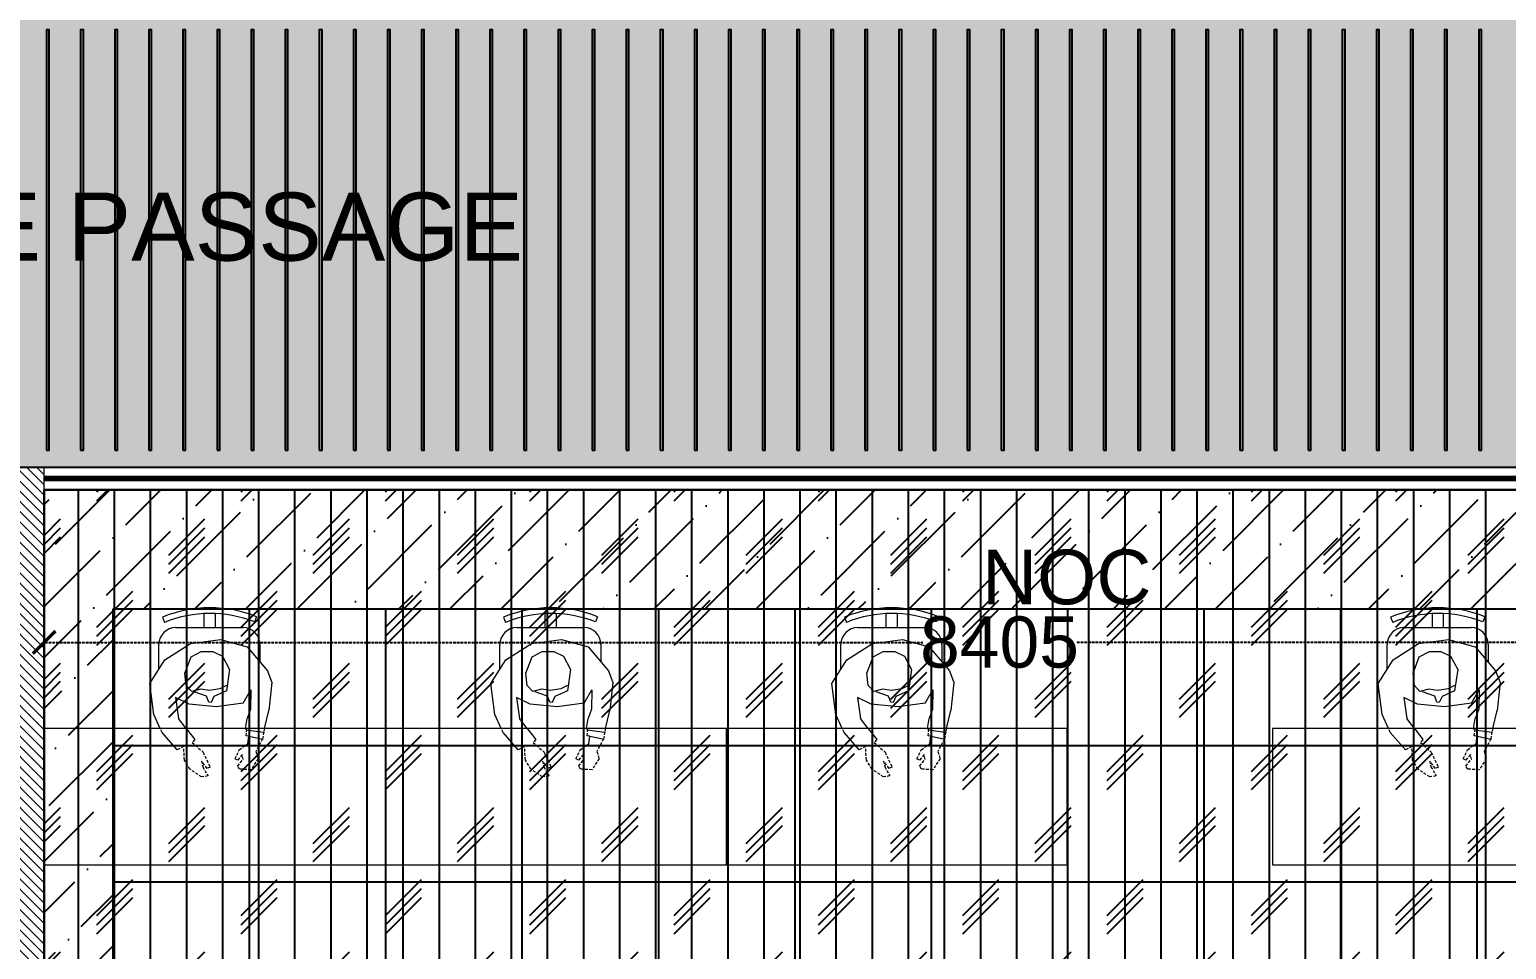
# Model space of a CAD drawing. Header units: millimetres. Extents: x 263321 to 2483465, y 33647 to 614421.
# Drawn here: x 2395332 to 2401829, y 407459 to 411509 of the extents above; entities that cross this region are included whole.
import ezdxf

# ---------------------------------------------------------------- set-up
doc = ezdxf.new("R2010")
doc.units = ezdxf.units.MM
doc.header["$PDMODE"] = 3
doc.linetypes.add('( Hidden )', pattern=[0.375, 0.25, -0.125])
doc.linetypes.add('HIDDEN', pattern=[0.375, 0.25, -0.125])
for name, color, linetype, lineweight in [('A-FURN-HUMAN', 252, 'Continuous', 9), ('A-FURN-MODULAR-CHAIR', 5, 'Continuous', 5), ('A-FURN-MODULAR-TABLETOP', 250, 'Continuous', 13), ('A-GLASS PARTITION', 5, 'Continuous', 18), ('A-PLAN-COLUMN', 3, 'Continuous', 0), ('A-PLAN-RCC-HATCH', 8, 'Continuous', 13), ('TOA-FL-CPT-1', 8, 'Continuous', 5), ('TOA-FL-CPT-3', 8, 'Continuous', 5)]:
    doc.layers.add(name, color=color, linetype=linetype, lineweight=lineweight)
for name, color, linetype in [('A-PLAN-TEXT', 4, 'Continuous'), ('CEILING TOA', 250, 'Continuous'), ('FIN WALL GRAPHIC', 10, 'Continuous'), ('FLOORING TOA', 7, 'Continuous'), ('TOA-FC-MODULAR', 7, 'Continuous')]:
    doc.layers.add(name, color=color, linetype=linetype)
doc.styles.add('ARIAL', font='arial.ttf')
doc.styles.add('TEXT @ 150', font='arial.ttf', dxfattribs={"height": 225})
doc.dimstyles.new('DIM @ 150', dxfattribs={"dimtxt": 225, "dimasz": 100, "dimexe": 1, "dimexo": 0, "dimgap": 0.5, "dimtad": 0, "dimdec": 0, "dimzin": 0, "dimdsep": 46, "dimtxsty": 'TEXT @ 150', "dimblk": 'ARCHTICK', "dimcen": -2, "dimclrd": 8, "dimclre": 8, "dimclrt": 256, "dimadec": 0, "dimazin": 0, "dimtfac": 1, "dimtdec": 0, "dimtofl": 0, "dimtmove": 0, "dimatfit": 3, "dimldrblk": 'OPEN90', "dimfxl": 1, "dimtolj": 1, "dimtzin": 0, "dimlwd": -1, "dimlwe": -1, "dimarcsym": 0})

# ---------------------------------------------------------------- blocks, each defined once
blk = doc.blocks.new('Fire Tower-2700mm')
at = {"layer": 'A-PLAN-RCC-HATCH'}
h = blk.add_hatch(dxfattribs=at)
h.set_pattern_fill('ANSI31', color=256, scale=10, angle=90, style=0)
h.set_pattern_definition([(45, (218576.22, -299218.003), (22.4506403, -22.4506403), [])])
h.paths.add_polyline_path([(-4623.8, 7182), (-4623.8, -7618), (-4923.8, -7618), (-4923.8, 7182)])
at = {"layer": 'A-PLAN-COLUMN', "elevation": 0}
blk.add_lwpolyline([(-4623.8, 7182), (-4623.8, -7618), (-4923.8, -7618), (-4923.8, 7182)], close=True, dxfattribs=at)
blk = doc.blocks.new('CHOREE')
at = {"xscale": -1}
blk.add_blockref('Fire Tower-2700mm', (-8441.5, -1832.2), dxfattribs=at)
blk = doc.blocks.new('BIG CHOORE')
blk.add_blockref('CHOREE', (-2408, -1909))
blk = doc.blocks.new('Human Figure')
at = {"layer": 'A-FURN-HUMAN', "lineweight": 5}
for p, q in [((4616.22, 5779.49), (4621.49, 5780.21, 0)), ((4616.22, 5779.49), (4621.49, 5780.21, 0)), ((4621.49, 5780.21, 0), (4626.18, 5778.89, 0)), ((4621.49, 5780.21, 0), (4626.18, 5778.89, 0)), ((4611.71, 5776.63, 0), (4616.22, 5779.49)), ((4611.71, 5776.63, 0), (4616.22, 5779.49)), ((4626.18, 5778.89, 0), (4629.77, 5774.69, 0)), ((4626.18, 5778.89, 0), (4629.77, 5774.69, 0)), ((4609.08, 5772.43, 0), (4611.71, 5776.63, 0)), ((4609.08, 5772.43, 0), (4611.71, 5776.63, 0)), ((4629.77, 5774.69, 0), (4630.56, 5772.63, 0)), ((4629.77, 5774.69, 0), (4630.56, 5772.63, 0)), ((4609.78, 5766.99, 0), (4609.08, 5772.43, 0)), ((4609.78, 5766.99, 0), (4609.08, 5772.43, 0)), ((4630.56, 5772.63, 0), (4630.01, 5767.72, 0)), ((4630.56, 5772.63, 0), (4630.01, 5767.72, 0)), ((4616.02, 5768.83), (4613.59, 5769.99, 0)), ((4613.59, 5769.99, 0), (4614.12, 5766.32, 0)), ((4616.02, 5768.83), (4613.59, 5769.99, 0)), ((4613.59, 5769.99, 0), (4614.12, 5766.32, 0)), ((4626.86, 5771.32, 0), (4626.81, 5767.94)), ((4626.86, 5771.32, 0), (4626.81, 5767.94)), ((4610.91, 5764.54), (4609.78, 5766.99, 0)), ((4610.91, 5764.54), (4609.78, 5766.99, 0)), ((4620.77, 5768.32, 0), (4616.02, 5768.83)), ((4620.77, 5768.32, 0), (4616.02, 5768.83)), ((4625.5, 5769.01, 0), (4620.77, 5768.32, 0)), ((4625.5, 5769.01, 0), (4620.77, 5768.32, 0)), ((4626.81, 5767.94), (4626.19, 5766.32, 0)), ((4626.81, 5767.94), (4626.19, 5766.32, 0)), ((4629.26, 5764.54), (4630.01, 5767.72, 0)), ((4629.26, 5764.54), (4630.01, 5767.72, 0)), ((4615.48, 5764.54), (4614.12, 5766.32, 0)), ((4615.48, 5764.54), (4614.12, 5766.32, 0)), ((4615.48, 5764.54), (4616.97, 5762.59)), ((4615.48, 5764.54), (4616.97, 5762.59)), ((4625.89, 5764.54), (4626.19, 5766.32, 0)), ((4625.89, 5764.54), (4626.19, 5766.32, 0)), ((4613.88, 5760.76, 0), (4611.23, 5763.85, 0)), ((4613.88, 5760.76, 0), (4611.23, 5763.85, 0)), ((4626.5, 5763.17, 0), (4626.01, 5763.22, 0)), ((4626.5, 5763.17, 0), (4626.01, 5763.22, 0)), ((4626.32, 5761.85, 0), (4626.5, 5763.17, 0)), ((4626.32, 5761.85, 0), (4626.5, 5763.17, 0))]:
    blk.add_line(p, q, dxfattribs=at)
at = {"layer": 'A-FURN-HUMAN', "linetype": '( Hidden )', "lineweight": 5, "ltscale": 2}
for p, q in [((4611.23, 5763.85, 0), (4610.91, 5764.54, 0)), ((4611.23, 5763.85, 0), (4610.91, 5764.54, 0)), ((4626.01, 5763.22, 0), (4626.14, 5764.36, 0)), ((4626.01, 5763.22, 0), (4626.14, 5764.36, 0)), ((4629.26, 5764.54, 0), (4629.12, 5763.93, 0)), ((4629.26, 5764.54, 0), (4629.12, 5763.93, 0)), ((4616.97, 5762.59), (4616.53, 5762.09)), ((4616.97, 5762.59), (4616.53, 5762.09)), ((4616.53, 5762.09), (4618.44, 5760.37, 0)), ((4616.53, 5762.09), (4618.44, 5760.37, 0)), ((4624.81, 5760.79, 0), (4626.32, 5761.85, 0)), ((4624.81, 5760.79, 0), (4626.32, 5761.85, 0)), ((4628.92, 5762.69, 0), (4627.75, 5760.5, 0)), ((4628.92, 5762.69, 0), (4627.75, 5760.5, 0)), ((4629.12, 5763.93, 0), (4628.92, 5762.69, 0)), ((4629.12, 5763.93, 0), (4628.92, 5762.69, 0)), ((4615.02, 5761.34, 0), (4613.88, 5760.76, 0)), ((4615.02, 5761.34, 0), (4613.88, 5760.76, 0)), ((4615.16, 5758.98, 0), (4615.02, 5761.34, 0)), ((4615.16, 5758.98, 0), (4615.02, 5761.34, 0)), ((4616.12, 5757.36), (4615.16, 5758.98, 0)), ((4616.12, 5757.36), (4615.16, 5758.98, 0)), ((4618.44, 5760.37, 0), (4619.69, 5757.7, 0)), ((4618.44, 5760.37, 0), (4619.69, 5757.7, 0)), ((4624.06, 5759.18, 0), (4624.81, 5760.79, 0)), ((4624.06, 5759.18, 0), (4624.81, 5760.79, 0)), ((4624.51, 5758.96, 0), (4624.06, 5759.18, 0)), ((4624.51, 5758.96, 0), (4624.06, 5759.18, 0)), ((4624.5, 5757.93, 0), (4625.51, 5759.11, 0)), ((4624.5, 5757.93, 0), (4625.51, 5759.11, 0)), ((4625.32, 5759.95, 0), (4624.51, 5758.96, 0)), ((4625.32, 5759.95, 0), (4624.51, 5758.96, 0)), ((4625.51, 5759.11, 0), (4625.32, 5759.95, 0)), ((4625.51, 5759.11, 0), (4625.32, 5759.95, 0)), ((4628.12, 5759.23, 0), (4626.89, 5757.28, 0)), ((4628.12, 5759.23, 0), (4626.89, 5757.28, 0)), ((4627.75, 5760.5, 0), (4628.12, 5759.23, 0)), ((4627.75, 5760.5, 0), (4628.12, 5759.23, 0)), ((4618.19, 5756, 0), (4616.12, 5757.36)), ((4618.19, 5756, 0), (4616.12, 5757.36)), ((4619.17, 5757.51, 0), (4618.16, 5758.8, 0)), ((4618.16, 5758.8, 0), (4618.39, 5757.81, 0)), ((4619.17, 5757.51, 0), (4618.16, 5758.8, 0)), ((4618.16, 5758.8, 0), (4618.39, 5757.81, 0)), ((4618.39, 5757.81, 0), (4619.31, 5756.18, 0)), ((4618.39, 5757.81, 0), (4619.31, 5756.18, 0)), ((4619.69, 5757.7, 0), (4619.17, 5757.51, 0)), ((4619.69, 5757.7, 0), (4619.17, 5757.51, 0)), ((4624.87, 5757.37, 0), (4624.5, 5757.93, 0)), ((4624.87, 5757.37, 0), (4624.5, 5757.93, 0)), ((4626.89, 5757.28, 0), (4624.87, 5757.37, 0)), ((4626.89, 5757.28, 0), (4624.87, 5757.37, 0)), ((4619.31, 5756.18, 0), (4618.19, 5756, 0)), ((4619.31, 5756.18, 0), (4618.19, 5756, 0))]:
    blk.add_line(p, q, dxfattribs=at)
at = {"layer": 'A-FURN-HUMAN', "linetype": '( Hidden )', "lineweight": 5, "ltscale": 3}
for p, q in [((4625.9, 5764.39, 0), (4625.89, 5764.57, 0)), ((4625.9, 5764.39, 0), (4625.89, 5764.57, 0)), ((4626.14, 5764.36, 0), (4625.9, 5764.39, 0)), ((4626.14, 5764.36, 0), (4625.9, 5764.39, 0))]:
    blk.add_line(p, q, dxfattribs=at)
at = {"layer": 'A-FURN-HUMAN', "lineweight": 5, "elevation": 0}
for points in [[(4622.54, 5772.08), (4621.4, 5771.49), (4619.55, 5771.23), (4618.01, 5771.43), (4616.44, 5771.03), (4615.47, 5772.11), (4615.23, 5774.3), (4616.32, 5777.18), (4618.11, 5778.11), (4620.14, 5778.11), (4621.85, 5777.26), (4623.09, 5774.92), (4622.55, 5771.19), (4620.35, 5770.17), (4619.86, 5769.12), (4619.43, 5769.17), (4619.04, 5770.23), (4616.9, 5771)], [(4622.54, 5772.08), (4621.4, 5771.49), (4619.55, 5771.23), (4618.01, 5771.43), (4616.44, 5771.03), (4615.47, 5772.11), (4615.23, 5774.3), (4616.32, 5777.18), (4618.11, 5778.11), (4620.14, 5778.11), (4621.85, 5777.26), (4623.09, 5774.92), (4622.55, 5771.19), (4620.35, 5770.17), (4619.86, 5769.12), (4619.43, 5769.17), (4619.04, 5770.23), (4616.9, 5771)], [(4625.5, 5769.01), (4626.86, 5771.32)], [(4625.5, 5769.01), (4626.86, 5771.32)], [(4626.09, 5764.27), (4629.04, 5763.91)], [(4626.09, 5764.27), (4629.04, 5763.91)], [(4626.5, 5763.17), (4629.02, 5762.63)], [(4626.5, 5763.17), (4629.02, 5762.63)]]:
    blk.add_lwpolyline(points, dxfattribs=at)
at = {"layer": 'A-FURN-MODULAR-CHAIR', "color": 18, "lineweight": 15, "true_color": 0x000000}
for p, q in [((4613.64, 5782.3, 0), (4625.48, 5782.3, 0)), ((4610.68, 5774.98, 0), (4610.68, 5779.34, 0)), ((4628.44, 5779.34, 0), (4628.44, 5776.24, 0))]:
    blk.add_line(p, q, dxfattribs=at)
at = {"layer": 'A-FURN-MODULAR-CHAIR', "lineweight": 15}
for p, q in [((4613.64, 5782.3, 0), (4625.48, 5782.3, 0)), ((4610.68, 5774.98, 0), (4610.68, 5779.34, 0)), ((4628.44, 5779.34, 0), (4628.44, 5776.24, 0))]:
    blk.add_line(p, q, dxfattribs=at)
at = {"layer": 'A-FURN-MODULAR-CHAIR', "color": 18, "lineweight": 15, "true_color": 0x000000, "elevation": 0}
for points in [[(4611.29, 5784.13), (4611.67, 5783.22)], [(4618.58, 5784.79), (4618.58, 5782.3)], [(4620.56, 5784.79), (4620.56, 5782.3)], [(4627.86, 5784.22), (4627.49, 5783.3)]]:
    blk.add_lwpolyline(points, dxfattribs=at)
at = {"layer": 'A-FURN-MODULAR-CHAIR', "lineweight": 15, "elevation": 0}
for points in [[(4611.29, 5784.13), (4611.67, 5783.22)], [(4618.58, 5784.79), (4618.58, 5782.3)], [(4620.56, 5784.79), (4620.56, 5782.3)], [(4627.86, 5784.22), (4627.49, 5783.3)]]:
    blk.add_lwpolyline(points, dxfattribs=at)
at = {"layer": 'A-FURN-MODULAR-CHAIR', "color": 18, "lineweight": 15, "true_color": 0x000000, "elevation": 0}
blk.add_lwpolyline([(4625.89, 5764.57, -0.034638), (4625.48, 5764.54), (4615.48, 5764.54)], format="xyb", dxfattribs=at)
at = {"layer": 'A-FURN-MODULAR-CHAIR', "lineweight": 15, "elevation": 0}
blk.add_lwpolyline([(4625.89, 5764.57, -0.034638), (4625.48, 5764.54), (4615.48, 5764.54)], format="xyb", dxfattribs=at)
at = {"layer": 'A-FURN-MODULAR-CHAIR', "color": 18, "lineweight": 15, "true_color": 0x000000}
for centre, radius, start, end in [((4619.68, 5763.49, 0), 22.29, 68.458, 112.0994), ((4613.64, 5779.34, 0), 2.96, 90.0001, 180.0001), ((4619.68, 5763.49, 0), 21.3, 68.4839, 112.0994), ((4625.48, 5779.34, 0), 2.96, 0.0001, 90.0001)]:
    blk.add_arc(centre, radius, start, end, dxfattribs=at)
at = {"layer": 'A-FURN-MODULAR-CHAIR', "lineweight": 15}
for centre, radius, start, end in [((4619.68, 5763.49, 0), 22.29, 68.458, 112.0994), ((4613.64, 5779.34, 0), 2.96, 90.0001, 180.0001), ((4619.68, 5763.49, 0), 21.3, 68.4839, 112.0994), ((4625.48, 5779.34, 0), 2.96, 0.0001, 90.0001)]:
    blk.add_arc(centre, radius, start, end, dxfattribs=at)
blk = doc.blocks.new('_ArchTick')
at = {"color": 0, "linetype": 'ByBlock', "const_width": 0.15}
blk.add_lwpolyline([(-0.5, -0.5), (0.5, 0.5)], dxfattribs=at)
blk = doc.blocks.new('*D362')
at = {"layer": 'Defpoints', "color": 0, "transparency": 16777216}
for p in [(2395396.8, 409202.9), (2403801.5, 409202.9), (2403801.5, 408810.9)]:
    blk.add_point(p, dxfattribs=at)
at = {"layer": 'FIN WALL GRAPHIC', "color": 8, "linetype": 'HIDDEN', "transparency": 16777216}
for p, q in [((2395396.8, 409202.9), (2395396.8, 408809.9)), ((2403801.5, 409202.9), (2403801.5, 408809.9)), ((2395396.8, 408810.9), (2399261.7, 408810.9)), ((2403801.5, 408810.9), (2399936.6, 408810.9))]:
    blk.add_line(p, q, dxfattribs=at)
at = {"layer": 'FIN WALL GRAPHIC', "color": 8, "linetype": 'ByBlock', "transparency": 16777216, "xscale": 100, "yscale": 100, "zscale": 100, "rotation": 180}
blk.add_blockref('_ArchTick', (2395396.8, 408810.9), dxfattribs=at)
at = {"layer": 'FIN WALL GRAPHIC', "color": 8, "linetype": 'ByBlock', "transparency": 16777216, "xscale": 100, "yscale": 100, "zscale": 100}
blk.add_blockref('_ArchTick', (2403801.5, 408810.9), dxfattribs=at)
at = {"layer": 'FIN WALL GRAPHIC', "transparency": 16777216, "insert": (2399599.2, 408810.9), "char_height": 225, "attachment_point": 5, "style": 'TEXT @ 150'}
blk.add_mtext('\\A1;8405', dxfattribs=at)
blk = doc.blocks.new('_Open90')
at = {"color": 0, "linetype": 'ByBlock'}
for p, q in [((0, 0), (-1, 0)), ((-0.5, 0.5), (0, 0)), ((0, 0), (-0.5, -0.5))]:
    blk.add_line(p, q, dxfattribs=at)

msp = doc.modelspace()

# ---------------------------------------------------------------- hatches: boundary and pattern name
at = {"layer": 'CEILING TOA', "true_color": 0x939598}
h = msp.add_hatch(dxfattribs=at)
h.set_pattern_fill('ANSI36', color=252, scale=50)
h.set_pattern_definition([(45, (13069.08, -8478.74), (84.189901, 308.696304), [396.875, -79.375, 0, -79.375])])
h.paths.add_polyline_path([(2403499.618, 408956.578), (2395699.618, 408956.578), (2395699.618, 403556.578), (2403499.618, 403556.578)], flags=16)
h.paths.add_polyline_path([(2395396.796, 409482.052), (2403802.44, 409482.052), (2403802.44, 403031.104), (2395396.796, 403031.104)])
at = {"layer": 'TOA-FC-MODULAR'}
h = msp.add_hatch(dxfattribs=at)
h.set_pattern_fill('_USER', color=252, scale=600, angle=270, double=1, pattern_type=0)
h.set_pattern_definition([(270, (2404099.6, 409556.6), (600, -1e-13), []), (0, (2404099.6, 409556.6), (0, 600), [])])
h.paths.add_polyline_path([(2403499.618, 408956.578), (2395699.618, 408956.578), (2395699.618, 403556.578), (2403499.618, 403556.578)])
at = {"layer": 'TOA-FL-CPT-1', "true_color": 0xc7c8ca}
h = msp.add_hatch(dxfattribs=at)
h.set_pattern_fill('AR-PARQ1', color=9, scale=3)
h.set_pattern_definition([(90, (90021.1, 24147), (-914.4, 914.4), [914.4, -914.4]), (90, (90173.5, 24147), (-914.4, 914.4), [914.4, -914.4]), (90, (90325.9, 24147), (-914.4, 914.4), [914.4, -914.4]), (90, (90478.3, 24147), (-914.4, 914.4), [914.4, -914.4]), (90, (90630.7, 24147), (-914.4, 914.4), [914.4, -914.4]), (90, (90783.1, 24147), (-914.4, 914.4), [914.4, -914.4]), (90, (90935.5, 24147), (-914.4, 914.4), [914.4, -914.4]), (0, (90021.1, 25061.4), (914.4, -914.4), [914.4, -914.4]), (0, (90021.1, 25213.8), (914.4, -914.4), [914.4, -914.4]), (0, (90021.1, 25366.2), (914.4, -914.4), [914.4, -914.4]), (0, (90021.1, 25518.6), (914.4, -914.4), [914.4, -914.4]), (0, (90021.1, 25671), (914.4, -914.4), [914.4, -914.4]), (0, (90021.1, 25823.4), (914.4, -914.4), [914.4, -914.4]), (0, (90021.1, 25975.8), (914.4, -914.4), [914.4, -914.4])])
edge = h.paths.add_edge_path()
edge.add_arc((2396128.727, -119195.432), 546828.493, 90.92532943, 95.29958843)
edge.add_line((2345621.769, 425295.567), (2345621.769, 409482.052))
edge.add_line((2345621.769, 409482.052), (2347129.201, 409481.857))
edge.add_arc((2347102.083, 408732.348), 750, 0, 87.9279004, ccw=False)
edge.add_line((2347852.083, 408732.348), (2347852.23, 389991.103))
edge.add_line((2347852.23, 389991.103), (2342396.706, 389991.103))
edge.add_line((2342396.706, 389991.103), (2342397.172, 380682.159))
edge.add_line((2342397.172, 380682.159), (2351396.796, 380682.159))
edge.add_line((2351396.796, 380682.159), (2351396.796, 379682.052))
edge.add_line((2351396.796, 379682.052), (2350496.796, 379682.052))
edge.add_line((2350496.796, 379682.052), (2350496.796, 377891.004))
edge.add_arc((2372893.597, 61240.666), 317441.417, 85.95303216, 94.04581501, ccw=False)
edge.add_line((2395296.77, 377890.553), (2395296.77, 379682.052))
edge.add_line((2395296.77, 379682.052), (2394396.796, 379682.052))
edge.add_line((2394396.796, 379682.052), (2394396.796, 380682.052))
edge.add_line((2394396.796, 380682.052), (2405177.531, 380682.052))
edge.add_line((2405177.531, 380682.052), (2405177.531, 389182.052))
edge.add_line((2405177.531, 389182.052), (2406496.796, 389182.052))
edge.add_line((2406496.796, 389182.052), (2406496.796, 383082.052))
edge.add_line((2406496.796, 383082.052), (2408136.796, 383082.052))
edge.add_line((2408136.796, 383082.052), (2408136.796, 389182.052))
edge.add_line((2408136.796, 389182.052), (2413779.159, 389181.861))
edge.add_line((2413779.159, 389181.861), (2414010.251, 390682.052))
edge.add_line((2414010.251, 390682.052), (2405396.796, 390682.052))
edge.add_line((2405396.796, 390682.052), (2405396.796, 411581.926))
edge.add_line((2405396.796, 411581.926), (2403146.796, 411581.926))
edge.add_arc((2403146.796, 411881.926), 300, 180, 270, ccw=False)
edge.add_line((2402846.796, 411881.926), (2402846.796, 413382.052))
edge.add_arc((2403146.796, 413382.052), 300, 90, 180, ccw=False)
edge.add_line((2403146.796, 413682.052), (2417553.202, 413682.052))
edge.add_line((2417553.202, 413682.052), (2417799.7, 415282.257))
edge.add_line((2417799.7, 415282.257), (2411837.001, 415281.729))
edge.add_line((2411837.001, 415281.729), (2411837.001, 417657.174))
edge.add_line((2411837.001, 417657.174), (2416421.528, 417657.174))
edge.add_line((2416421.528, 417657.174), (2416421.528, 418657.174))
edge.add_line((2416421.528, 418657.174), (2411836.796, 418657.174))
edge.add_line((2411836.796, 418657.174), (2411836.796, 421262.052))
edge.add_line((2411836.796, 421262.052), (2410296.796, 421262.052))
edge.add_line((2410296.796, 421262.052), (2410296.796, 415281.575))
edge.add_line((2410296.796, 415281.575), (2402846.796, 415281.575))
edge.add_line((2402846.796, 415281.575), (2402846.796, 424532.052))
edge.add_line((2402846.796, 424532.052), (2402846.796, 424581.286))
edge.add_line((2402846.796, 424581.286), (2395396.796, 424582.052))
edge.add_line((2395396.796, 424582.052), (2395396.796, 423682.052))
edge.add_line((2395396.796, 423682.052), (2394396.796, 423682.052))
edge.add_line((2394396.796, 423682.052), (2394396.796, 424581.86))
edge.add_line((2394396.796, 424581.86), (2387296.514, 424582.052))
edge.add_line((2387296.514, 424582.052), (2387297.806, 427561.749))
h.paths.add_polyline_path([(2357571.796, 409582.052), (2403896.373, 409582.052), (2403899.547, 394952.31), (2375096.795, 394783.782), (2375096.795, 396862.052), (2373596.796, 396864.771), (2373596.796, 394782.052), (2369971.795, 394800.838), (2370046.875, 396862.052), (2368385.069, 396703.686), (2368471.796, 394819.625), (2357571.796, 394782.052)], flags=16)
h.paths.add_polyline_path([(2363596.796, 414832.306), (2384296.459, 414782.218), (2384296.434, 411581.926), (2384538.462, 411581.927), (2384538.462, 409582.052), (2378653.494, 409582.052), (2378650.056, 411581.898), (2363596.796, 411631.98)], flags=16)
h.paths.add_polyline_path([(2392707.043, 411682.849), (2384396.821, 411683.632), (2384396.821, 414782.218), (2392707.043, 414781.434)], flags=16)
h.paths.add_polyline_path([(2400346.796, 422010.357), (2401546.802, 422010.357), (2401546.802, 416210.358), (2400346.796, 416210.358)], flags=16)
h.paths.add_polyline_path([(2349453.189, 392877.837), (2349451.159, 392879.273), (2349451.159, 390061.804), (2349453.189, 390060.368)], flags=16)
h.paths.add_polyline_path([(2379396.791, 389980.182), (2384396.796, 389980.182), (2384396.796, 392980.182), (2379396.791, 392980.182)], flags=16)
at = {"layer": 'TOA-FL-CPT-3', "lineweight": -3}
h = msp.add_hatch(dxfattribs=at)
h.set_pattern_fill('CORK', color=2, scale=50, angle=270)
h.set_pattern_definition([(270, (90021.14, 24146.98), (158.75, -3e-14), []), (45, (89941.76, 24067.6), (-317.50014, 317.50014), [224.5065, -224.5065]), (45, (89941.76, 24027.9), (-317.50014, 317.50014), [224.5065, -224.5065]), (45, (89941.76, 23988.23), (-317.50014, 317.50014), [224.5065, -224.5065])])
h.paths.add_polyline_path([(2395396.796, 403031.104), (2403778.097, 403031.104), (2403778.097, 409482.352), (2395396.796, 409482.352)])

# ---------------------------------------------------------------- linework, layer by layer
at = {"layer": 'A-FURN-MODULAR-TABLETOP', "lineweight": 0, "ltscale": 12, "elevation": 0}
for points in [[(2399896.796, 408432.052), (2395396.796, 408432.052), (2395396.796, 407832.052), (2399896.796, 407832.052)], [(2396896.796, 408432.052), (2396896.796, 407832.052)], [(2398396.796, 408432.052), (2398396.796, 407832.052)], [(2399896.796, 407832.052), (2399896.796, 408432.052)], [(2403799.547, 408432.052), (2400799.547, 408432.052), (2400799.547, 407832.052), (2403799.547, 407832.052)]]:
    msp.add_lwpolyline(points, dxfattribs=at)
at = {"layer": 'A-GLASS PARTITION', "linetype": 'ByBlock', "ltscale": 5, "elevation": 0}
msp.add_lwpolyline([(2395396.796, 409581.925), (2403802.8, 409582.052), (2403802.8, 409482.052), (2395396.796, 409481.925)], dxfattribs=at)
at = {"layer": 'A-GLASS PARTITION', "ltscale": 5, "const_width": 25, "elevation": 0}
msp.add_lwpolyline([(2395396.796, 409531.925), (2403802.8, 409532.052)], dxfattribs=at)
at = {"layer": 'CEILING TOA', "elevation": 0}
for points in [[(2395407.089, 409656.991), (2395419.089, 409656.991), (2395419.089, 411506.991), (2395407.089, 411506.991)], [(2395557.089, 409656.991), (2395569.089, 409656.991), (2395569.089, 411506.991), (2395557.089, 411506.991)], [(2395707.089, 409656.991), (2395719.089, 409656.991), (2395719.089, 411506.991), (2395707.089, 411506.991)], [(2395857.089, 409656.991), (2395869.089, 409656.991), (2395869.089, 411506.991), (2395857.089, 411506.991)], [(2396007.089, 409656.991), (2396019.089, 409656.991), (2396019.089, 411506.991), (2396007.089, 411506.991)], [(2396157.089, 409656.991), (2396169.089, 409656.991), (2396169.089, 411506.991), (2396157.089, 411506.991)], [(2396307.089, 409656.991), (2396319.089, 409656.991), (2396319.089, 411506.991), (2396307.089, 411506.991)], [(2396457.089, 409656.991), (2396469.089, 409656.991), (2396469.089, 411506.991), (2396457.089, 411506.991)], [(2396607.089, 409656.991), (2396619.089, 409656.991), (2396619.089, 411506.991), (2396607.089, 411506.991)], [(2396757.089, 409656.991), (2396769.089, 409656.991), (2396769.089, 411506.991), (2396757.089, 411506.991)], [(2396907.089, 409656.991), (2396919.089, 409656.991), (2396919.089, 411506.991), (2396907.089, 411506.991)], [(2397057.089, 409656.991), (2397069.089, 409656.991), (2397069.089, 411506.991), (2397057.089, 411506.991)], [(2397207.089, 409656.991), (2397219.089, 409656.991), (2397219.089, 411506.991), (2397207.089, 411506.991)], [(2397357.089, 409656.991), (2397369.089, 409656.991), (2397369.089, 411506.991), (2397357.089, 411506.991)], [(2397507.089, 409656.991), (2397519.089, 409656.991), (2397519.089, 411506.991), (2397507.089, 411506.991)], [(2397657.089, 409656.991), (2397669.089, 409656.991), (2397669.089, 411506.991), (2397657.089, 411506.991)], [(2397807.089, 409656.991), (2397819.089, 409656.991), (2397819.089, 411506.991), (2397807.089, 411506.991)], [(2397957.089, 409656.991), (2397969.089, 409656.991), (2397969.089, 411506.991), (2397957.089, 411506.991)], [(2398107.089, 409656.991), (2398119.089, 409656.991), (2398119.089, 411506.991), (2398107.089, 411506.991)], [(2398257.089, 409656.991), (2398269.089, 409656.991), (2398269.089, 411506.991), (2398257.089, 411506.991)], [(2398407.089, 409656.991), (2398419.089, 409656.991), (2398419.089, 411506.991), (2398407.089, 411506.991)], [(2398557.089, 409656.991), (2398569.089, 409656.991), (2398569.089, 411506.991), (2398557.089, 411506.991)], [(2398707.089, 409656.991), (2398719.089, 409656.991), (2398719.089, 411506.991), (2398707.089, 411506.991)], [(2398857.089, 409656.991), (2398869.089, 409656.991), (2398869.089, 411506.991), (2398857.089, 411506.991)], [(2399007.089, 409656.991), (2399019.089, 409656.991), (2399019.089, 411506.991), (2399007.089, 411506.991)], [(2399157.089, 409656.991), (2399169.089, 409656.991), (2399169.089, 411506.991), (2399157.089, 411506.991)], [(2399307.089, 409656.991), (2399319.089, 409656.991), (2399319.089, 411506.991), (2399307.089, 411506.991)], [(2399457.089, 409656.991), (2399469.089, 409656.991), (2399469.089, 411506.991), (2399457.089, 411506.991)], [(2399607.089, 409656.991), (2399619.089, 409656.991), (2399619.089, 411506.991), (2399607.089, 411506.991)], [(2399757.089, 409656.991), (2399769.089, 409656.991), (2399769.089, 411506.991), (2399757.089, 411506.991)], [(2399907.089, 409656.991), (2399919.089, 409656.991), (2399919.089, 411506.991), (2399907.089, 411506.991)], [(2400057.089, 409656.991), (2400069.089, 409656.991), (2400069.089, 411506.991), (2400057.089, 411506.991)], [(2400207.089, 409656.991), (2400219.089, 409656.991), (2400219.089, 411506.991), (2400207.089, 411506.991)], [(2400357.089, 409656.991), (2400369.089, 409656.991), (2400369.089, 411506.991), (2400357.089, 411506.991)], [(2400507.089, 409656.991), (2400519.089, 409656.991), (2400519.089, 411506.991), (2400507.089, 411506.991)], [(2400657.089, 409656.991), (2400669.089, 409656.991), (2400669.089, 411506.991), (2400657.089, 411506.991)], [(2400807.089, 409656.991), (2400819.089, 409656.991), (2400819.089, 411506.991), (2400807.089, 411506.991)], [(2400957.089, 409656.991), (2400969.089, 409656.991), (2400969.089, 411506.991), (2400957.089, 411506.991)], [(2401107.089, 409656.991), (2401119.089, 409656.991), (2401119.089, 411506.991), (2401107.089, 411506.991)], [(2401257.089, 409656.991), (2401269.089, 409656.991), (2401269.089, 411506.991), (2401257.089, 411506.991)], [(2401407.089, 409656.991), (2401419.089, 409656.991), (2401419.089, 411506.991), (2401407.089, 411506.991)], [(2401557.089, 409656.991), (2401569.089, 409656.991), (2401569.089, 411506.991), (2401557.089, 411506.991)], [(2401707.089, 409656.991), (2401719.089, 409656.991), (2401719.089, 411506.991), (2401707.089, 411506.991)], [(2395396.796, 403031.104), (2403802.44, 403031.104), (2403802.44, 409482.052), (2395396.796, 409482.052)], [(2395396.796, 409482.052), (2403802.44, 409482.052), (2403802.44, 403031.104), (2395396.796, 403031.104)], [(2403499.618, 408956.578), (2395699.618, 408956.578), (2395699.618, 403556.578), (2403499.618, 403556.578)]]:
    msp.add_lwpolyline(points, close=True, dxfattribs=at)
at = {"layer": 'FLOORING TOA', "elevation": 0}
for points in [[(2357571.796, 409582.052), (2403896.373, 409582.052), (2403898.058, 394782.052), (2357571.796, 394782.052)], [(2395396.796, 403031.104), (2403778.097, 403031.104), (2403778.097, 409482.352), (2395396.796, 409482.352)]]:
    msp.add_lwpolyline(points, close=True, dxfattribs=at)

# ---------------------------------------------------------------- block references
msp.add_blockref('BIG CHOORE', (2401322.534, 406141.239))
at = {"layer": 'A-FURN-MODULAR-TABLETOP', "color": 161, "linetype": 'ByBlock', "xscale": 25, "yscale": 25, "zscale": 25}
for p in [(2280634.762, 264318.498, 0), (2282134.762, 264318.498, 0), (2283634.762, 264318.498, 0), (2286037.513, 264318.498, 0)]:
    msp.add_blockref('Human Figure', p, dxfattribs=at)

# ---------------------------------------------------------------- texts
at = {"layer": 'A-PLAN-TEXT', "insert": (2395022.555, 410791.065, 0), "char_height": 300, "width": 9413.07212, "attachment_point": 2, "style": 'ARIAL'}
msp.add_mtext('\\pxi0.00161;2000MM WIDE PASSAGE', dxfattribs=at)
at = {"layer": 'FIN WALL GRAPHIC', "color": 10, "insert": (2399522.429, 409096.965, 0), "char_height": 240, "width": 472.13453, "attachment_point": 4, "rotation": 0.0099876, "style": 'ARIAL'}
msp.add_mtext('\\pxql;NOC', dxfattribs=at)

# ---------------------------------------------------------------- dimensions: what is measured, and where the dimension line sits
at = {"layer": 'FIN WALL GRAPHIC'}
dim = msp.add_linear_dim(base=(2403801.547, 408810.94), p1=(2395396.796, 409202.854, 0), p2=(2403801.547, 409202.854), dimstyle='DIM @ 150', override={"dimtxsty": 'TEXT @ 150', "dimldrblk": 'Open90'}, dxfattribs=at)
dim.commit()
dim.dimension.update_dxf_attribs({"geometry": '*D362', "text_midpoint": (2399599.171, 408810.94)})

doc.saveas('drawing.dxf')
